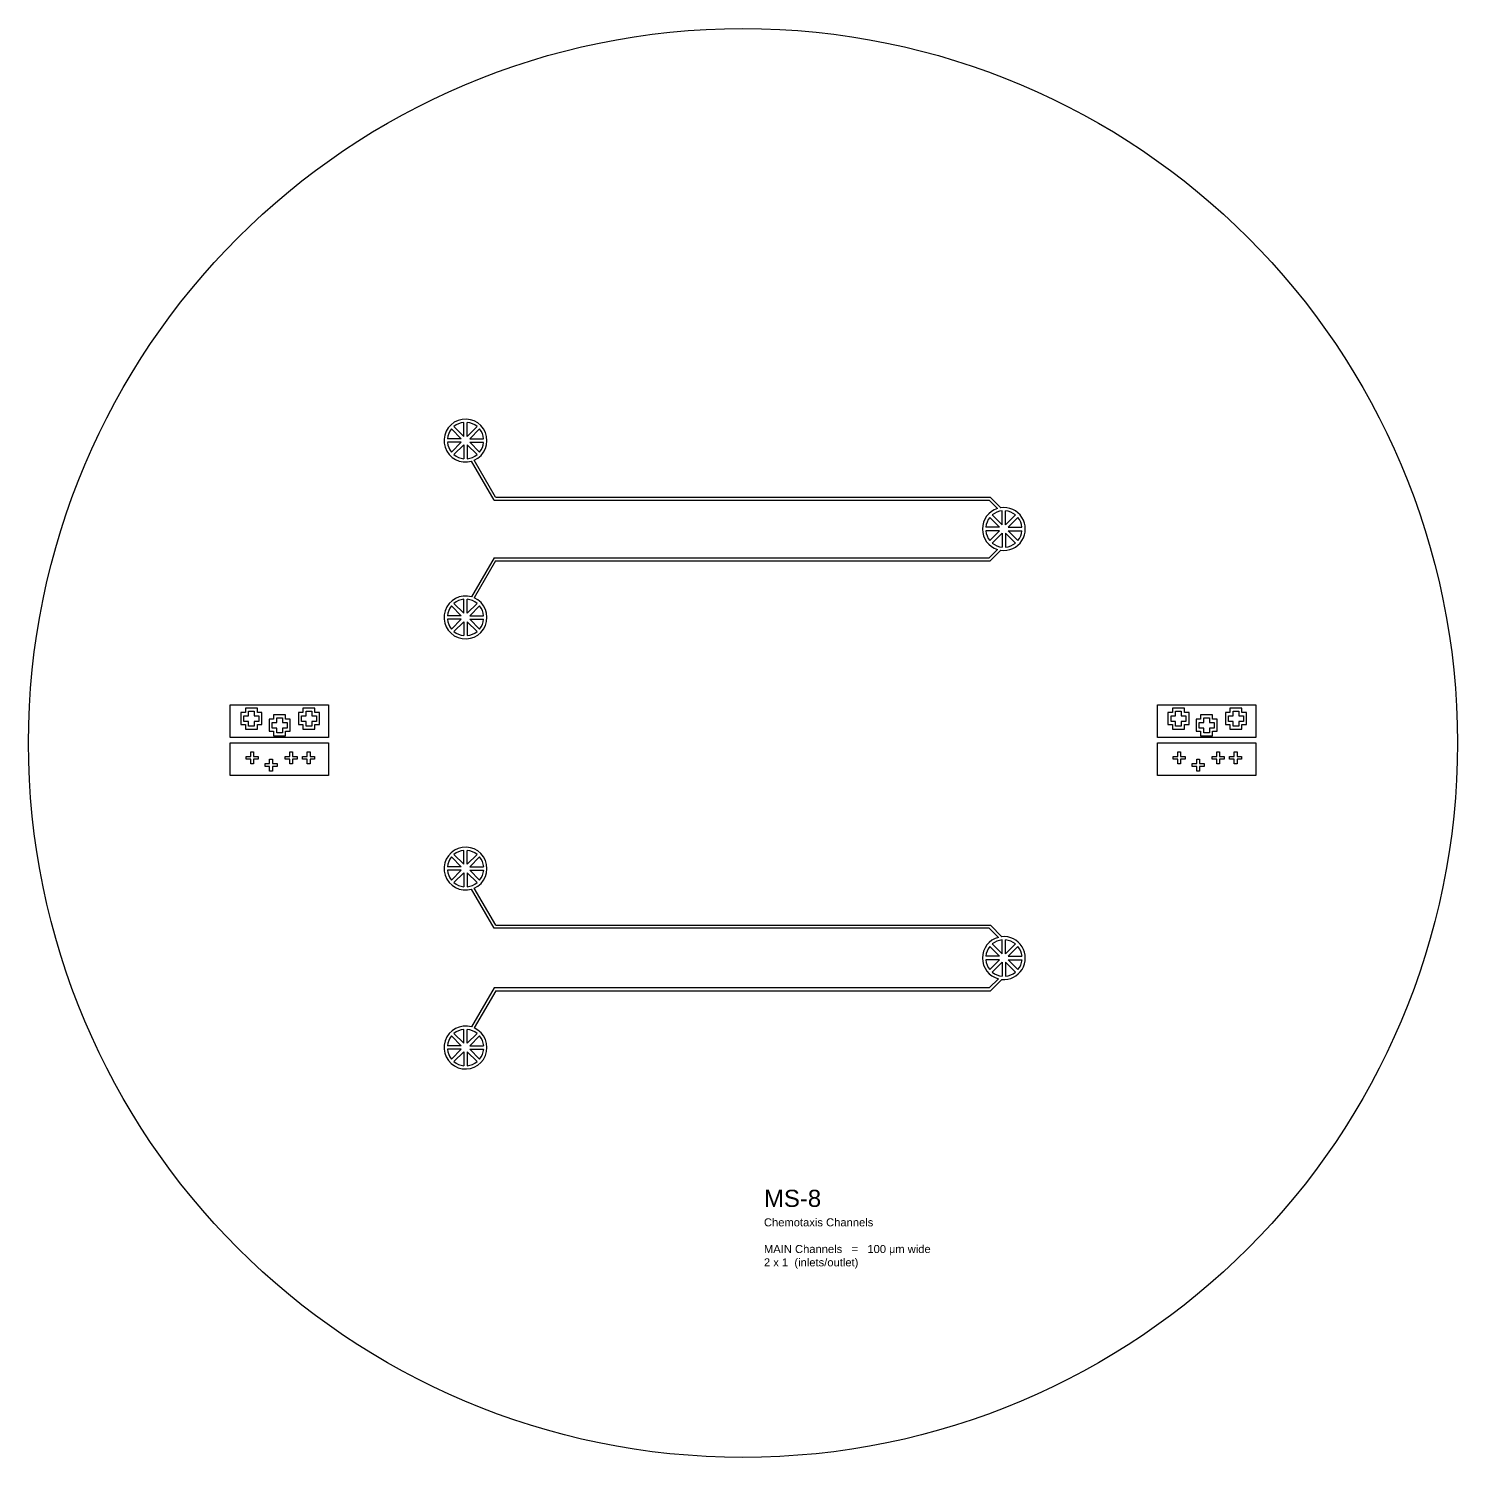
# Model space of a CAD drawing. Header units: millimetres. Extents: x -15719 to 274281, y 25504 to 323346.
# Drawn here: x -15719 to 34281, y 158346 to 208346 of the extents above; entities that cross this region are included whole.
import ezdxf

# ---------------------------------------------------------------- set-up
doc = ezdxf.new("R2010")
doc.units = ezdxf.units.MM
doc.layers.add('CLEAR', color=140, linetype='Continuous')
doc.layers.add('OPAQUE', color=10, linetype='Continuous')
doc.styles.get("Standard").update_dxf_attribs({"font": 'arial.ttf'})

msp = doc.modelspace()

# ---------------------------------------------------------------- linework, layer by layer
at = {"layer": 'CLEAR'}
for p, q in [((568, 191844), (-220, 193208)), ((626, 191944), (-124, 193243)), ((568, 191844), (17895, 191844)), ((626, 191944), (17936, 191944)), ((17895, 191844), (18188, 191550)), ((17936, 191944), (18303, 191576)), ((17895, 189824), (18188, 190117)), ((17936, 189724), (18303, 190091)), ((568, 189824), (-220, 188459)), ((626, 189724), (-124, 188424)), ((568, 189824), (17895, 189824)), ((626, 189724), (17936, 189724)), ((569, 176868), (-219, 178232)), ((627, 176968), (-123, 178267)), ((17896, 176868), (569, 176868)), ((627, 176968), (17937, 176968)), ((17896, 176868), (18218, 176545)), ((17937, 176968), (18338, 176567)), ((17896, 174773), (18218, 175095)), ((17937, 174673), (18338, 175073)), ((569, 174773), (-219, 173408)), ((627, 174673), (-123, 173373)), ((17896, 174773), (569, 174773)), ((627, 174673), (17937, 174673))]:
    msp.add_line(p, q, dxfattribs=at)
for points in [[(-8659, 184676), (-5219, 184676), (-5219, 183536), (-8659, 183536)], [(23781, 184676), (27221, 184676), (27221, 183536), (23781, 183536)], [(-7822, 184298), (-7662, 184298), (-7662, 184098), (-7822, 184098), (-7822, 183938), (-8022, 183938), (-8022, 184098), (-8182, 184098), (-8182, 184298), (-8022, 184298), (-8022, 184458), (-7822, 184458)], [(-6834, 184067), (-6674, 184067), (-6674, 183867), (-6834, 183867), (-6834, 183707), (-7034, 183707), (-7034, 183867), (-7194, 183867), (-7194, 184067), (-7034, 184067), (-7034, 184227), (-6834, 184227)], [(-5809, 184298), (-5649, 184298), (-5649, 184098), (-5809, 184098), (-5809, 183938), (-6009, 183938), (-6009, 184098), (-6169, 184098), (-6169, 184298), (-6009, 184298), (-6009, 184458), (-5809, 184458)], [(24619, 184298), (24779, 184298), (24779, 184098), (24619, 184098), (24619, 183938), (24419, 183938), (24419, 184098), (24259, 184098), (24259, 184298), (24419, 184298), (24419, 184458), (24619, 184458)], [(25606, 184067), (25766, 184067), (25766, 183867), (25606, 183867), (25606, 183707), (25406, 183707), (25406, 183867), (25246, 183867), (25246, 184067), (25406, 184067), (25406, 184227), (25606, 184227)], [(26631, 184298), (26791, 184298), (26791, 184098), (26631, 184098), (26631, 183938), (26431, 183938), (26431, 184098), (26271, 184098), (26271, 184298), (26431, 184298), (26431, 184458), (26631, 184458)], [(-8659, 183346), (-5219, 183346), (-5219, 182205), (-8659, 182205)], [(-7845, 182876), (-7685, 182876), (-7685, 182776), (-7845, 182776), (-7845, 182616), (-7945, 182616), (-7945, 182776), (-8105, 182776), (-8105, 182876), (-7945, 182876), (-7945, 183036), (-7845, 183036)], [(-6482, 182876), (-6322, 182876), (-6322, 182776), (-6482, 182776), (-6482, 182616), (-6582, 182616), (-6582, 182776), (-6742, 182776), (-6742, 182876), (-6582, 182876), (-6582, 183036), (-6482, 183036)], [(-5871, 182876), (-5711, 182876), (-5711, 182776), (-5871, 182776), (-5871, 182616), (-5971, 182616), (-5971, 182776), (-6131, 182776), (-6131, 182876), (-5971, 182876), (-5971, 183036), (-5871, 183036)], [(23781, 183346), (27221, 183346), (27221, 182205), (23781, 182205)], [(24595, 182876), (24755, 182876), (24755, 182776), (24595, 182776), (24595, 182616), (24495, 182616), (24495, 182776), (24335, 182776), (24335, 182876), (24495, 182876), (24495, 183036), (24595, 183036)], [(25958, 182876), (26118, 182876), (26118, 182776), (25958, 182776), (25958, 182616), (25858, 182616), (25858, 182776), (25698, 182776), (25698, 182876), (25858, 182876), (25858, 183036), (25958, 183036)], [(26569, 182876), (26729, 182876), (26729, 182776), (26569, 182776), (26569, 182616), (26469, 182616), (26469, 182776), (26309, 182776), (26309, 182876), (26469, 182876), (26469, 183036), (26569, 183036)], [(-7183, 182625), (-7023, 182625), (-7023, 182525), (-7183, 182525), (-7183, 182365), (-7283, 182365), (-7283, 182525), (-7443, 182525), (-7443, 182625), (-7283, 182625), (-7283, 182785), (-7183, 182785)], [(25257, 182625), (25417, 182625), (25417, 182525), (25257, 182525), (25257, 182365), (25157, 182365), (25157, 182525), (24997, 182525), (24997, 182625), (25157, 182625), (25157, 182785), (25257, 182785)]]:
    msp.add_lwpolyline(points, close=True, dxfattribs=at)
for centre, start, end in [((-429, 193928), 294.0069, 286.2467), ((18409, 190834), 107.1238, 252.8762), ((18409, 190834), 261.9341, 98.0659), ((-429, 187739), 73.7533, 65.9931), ((-428, 178952), 294.0069, 286.2467), ((18410, 175820), 104.8067, 255.1933), ((18410, 175820), 264.5129, 95.4871), ((-428, 172688), 73.7533, 65.9931)]:
    msp.add_arc(centre, 750, start, end, dxfattribs=at)
at = {"layer": 'OPAQUE'}
for p, q in [((-491, 194076), (-491, 194563)), ((-368, 194076), (-368, 194563)), ((-577, 193990), (-922, 194334)), ((-491, 194076), (-835, 194420)), ((-368, 194076), (-24, 194420)), ((-281, 193990), (63, 194334)), ((-577, 193990), (-1064, 193990)), ((-577, 193867), (-1064, 193867)), ((-577, 193867), (-922, 193523)), ((-491, 193780), (-835, 193436)), ((-491, 193780), (-491, 193294)), ((-368, 193780), (-24, 193436)), ((-368, 193780), (-368, 193294)), ((-281, 193990), (205, 193990)), ((-281, 193867), (63, 193523)), ((-281, 193867), (205, 193867)), ((18261, 190895), (17917, 191239)), ((18347, 190982), (18003, 191326)), ((18347, 190982), (18347, 191468)), ((18470, 190982), (18470, 191468)), ((18470, 190982), (18814, 191326)), ((18557, 190895), (18901, 191239)), ((18261, 190895), (17774, 190895)), ((18261, 190772), (17774, 190772)), ((18261, 190772), (17917, 190428)), ((18347, 190686), (18003, 190341)), ((18347, 190686), (18347, 190199)), ((18470, 190686), (18814, 190341)), ((18470, 190686), (18470, 190199)), ((18557, 190895), (19043, 190895)), ((18557, 190772), (18901, 190428)), ((18557, 190772), (19043, 190772)), ((-577, 187800), (-922, 188144)), ((-491, 187887), (-835, 188231)), ((-491, 187887), (-491, 188373)), ((-368, 187887), (-368, 188373)), ((-368, 187887), (-24, 188231)), ((-281, 187800), (63, 188144)), ((-577, 187800), (-1064, 187800)), ((-577, 187677), (-1064, 187677)), ((-577, 187677), (-922, 187333)), ((-491, 187591), (-835, 187247)), ((-491, 187591), (-491, 187104)), ((-368, 187591), (-24, 187247)), ((-368, 187591), (-368, 187104)), ((-281, 187800), (205, 187800)), ((-281, 187677), (63, 187333)), ((-281, 187677), (205, 187677)), ((-490, 179100), (-490, 179587)), ((-367, 179100), (-367, 179587)), ((-576, 179014), (-1063, 179014)), ((-576, 179014), (-920, 179358)), ((-490, 179100), (-834, 179444)), ((-367, 179100), (-23, 179444)), ((-280, 179014), (64, 179358)), ((-280, 179014), (206, 179014)), ((-576, 178891), (-1063, 178891)), ((-576, 178891), (-920, 178547)), ((-490, 178804), (-834, 178460)), ((-490, 178804), (-490, 178318)), ((-367, 178804), (-23, 178460)), ((-367, 178804), (-367, 178318)), ((-280, 178891), (64, 178547)), ((-280, 178891), (206, 178891)), ((18262, 175881), (17918, 176225)), ((18348, 175968), (18004, 176312)), ((18348, 175968), (18348, 176455)), ((18471, 175968), (18471, 176455)), ((18471, 175968), (18815, 176312)), ((18558, 175881), (18902, 176225)), ((18262, 175881), (17775, 175881)), ((18262, 175759), (17775, 175759)), ((18262, 175759), (17918, 175415)), ((18348, 175672), (18004, 175328)), ((18348, 175672), (18348, 175185)), ((18471, 175672), (18815, 175328)), ((18471, 175672), (18471, 175185)), ((18558, 175881), (19044, 175881)), ((18558, 175759), (18902, 175415)), ((18558, 175759), (19044, 175759)), ((-576, 172749), (-920, 173093)), ((-490, 172836), (-834, 173180)), ((-490, 172836), (-490, 173322)), ((-367, 172836), (-367, 173322)), ((-367, 172836), (-23, 173180)), ((-280, 172749), (64, 173093)), ((-576, 172749), (-1063, 172749)), ((-576, 172626), (-1063, 172626)), ((-576, 172626), (-920, 172282)), ((-490, 172540), (-834, 172196)), ((-490, 172540), (-490, 172053)), ((-367, 172540), (-23, 172196)), ((-367, 172540), (-367, 172053)), ((-280, 172749), (206, 172749)), ((-280, 172626), (64, 172282)), ((-280, 172626), (206, 172626))]:
    msp.add_line(p, q, dxfattribs=at)
for points in [[(-8132, 184568), (-8132, 184408), (-8292, 184408), (-8292, 183988), (-8132, 183988), (-8132, 183828), (-7712, 183828), (-7712, 183988), (-7552, 183988), (-7552, 184408), (-7712, 184408), (-7712, 184568), (-8132, 184568)], [(-6119, 184568), (-6119, 184408), (-6279, 184408), (-6279, 183988), (-6119, 183988), (-6119, 183828), (-5699, 183828), (-5699, 183988), (-5539, 183988), (-5539, 184408), (-5699, 184408), (-5699, 184568), (-6119, 184568)], [(24309, 184568), (24309, 184408), (24149, 184408), (24149, 183988), (24309, 183988), (24309, 183828), (24729, 183828), (24729, 183988), (24889, 183988), (24889, 184408), (24729, 184408), (24729, 184568), (24309, 184568)], [(26321, 184568), (26321, 184408), (26161, 184408), (26161, 183988), (26321, 183988), (26321, 183828), (26741, 183828), (26741, 183988), (26901, 183988), (26901, 184408), (26741, 184408), (26741, 184568), (26321, 184568)], [(-7144, 184337), (-7144, 184177), (-7304, 184177), (-7304, 183757), (-7144, 183757), (-7144, 183597), (-6724, 183597), (-6724, 183757), (-6564, 183757), (-6564, 184177), (-6724, 184177), (-6724, 184337), (-7144, 184337)], [(25296, 184337), (25296, 184177), (25136, 184177), (25136, 183757), (25296, 183757), (25296, 183597), (25716, 183597), (25716, 183757), (25876, 183757), (25876, 184177), (25716, 184177), (25716, 184337), (25296, 184337)]]:
    msp.add_lwpolyline(points, close=True, dxfattribs=at)
msp.add_circle((9281, 183346), 25000, dxfattribs=at)
for centre, start, end in [((-429, 193928), 95.5177, 129.4823), ((-429, 193928), 50.5177, 84.4823), ((-429, 193928), 140.5177, 174.4823), ((-429, 193928), 5.5177, 39.4823), ((-429, 193928), 185.5177, 219.4823), ((-429, 193928), 320.5177, 354.4823), ((-429, 193928), 230.5177, 264.4823), ((-429, 193928), 275.5177, 309.4823), ((18409, 190834), 140.5177, 174.4823), ((18409, 190834), 95.5177, 129.4823), ((18409, 190834), 50.5177, 84.4823), ((18409, 190834), 5.5177, 39.4823), ((18409, 190834), 185.5177, 219.4823), ((18409, 190834), 320.5177, 354.4823), ((18409, 190834), 230.5177, 264.4823), ((18409, 190834), 275.5177, 309.4823), ((-429, 187739), 140.5177, 174.4823), ((-429, 187739), 95.5177, 129.4823), ((-429, 187739), 50.5177, 84.4823), ((-429, 187739), 5.5177, 39.4823), ((-429, 187739), 185.5177, 219.4823), ((-429, 187739), 320.5177, 354.4823), ((-429, 187739), 230.5177, 264.4823), ((-429, 187739), 275.5177, 309.4823), ((-428, 178952), 95.5177, 129.4823), ((-428, 178952), 50.5177, 84.4823), ((-428, 178952), 140.5177, 174.4823), ((-428, 178952), 5.5177, 39.4823), ((-428, 178952), 185.5177, 219.4823), ((-428, 178952), 320.5177, 354.4823), ((-428, 178952), 230.5177, 264.4823), ((-428, 178952), 275.5177, 309.4823), ((18410, 175820), 140.5177, 174.4823), ((18410, 175820), 95.5177, 129.4823), ((18410, 175820), 50.5177, 84.4823), ((18410, 175820), 5.5177, 39.4823), ((18410, 175820), 185.5177, 219.4823), ((18410, 175820), 320.5177, 354.4823), ((18410, 175820), 230.5177, 264.4823), ((18410, 175820), 275.5177, 309.4823), ((-428, 172688), 140.5177, 174.4823), ((-428, 172688), 95.5177, 129.4823), ((-428, 172688), 50.5177, 84.4823), ((-428, 172688), 5.5177, 39.4823), ((-428, 172688), 185.5177, 219.4823), ((-428, 172688), 320.5177, 354.4823), ((-428, 172688), 230.5177, 264.4823), ((-428, 172688), 275.5177, 309.4823)]:
    msp.add_arc(centre, 638, start, end, dxfattribs=at)

# ---------------------------------------------------------------- texts
at = {"layer": 'CLEAR', "insert": (10014, 167712), "char_height": 280, "attachment_point": 1}
msp.add_mtext_dynamic_manual_height_columns('{\\H2.1429x;MS-8\\H0.83333x;\\P}Chemotaxis Channels\\P\\PMAIN Channels   =   100 {\\fSymbol|b0|i0|c2|p18;m}m wide\\P2 x 1  (inlets/outlet)', width=6144.32, gutter_width=5106, heights=[3672], dxfattribs=at)

doc.saveas('drawing.dxf')
